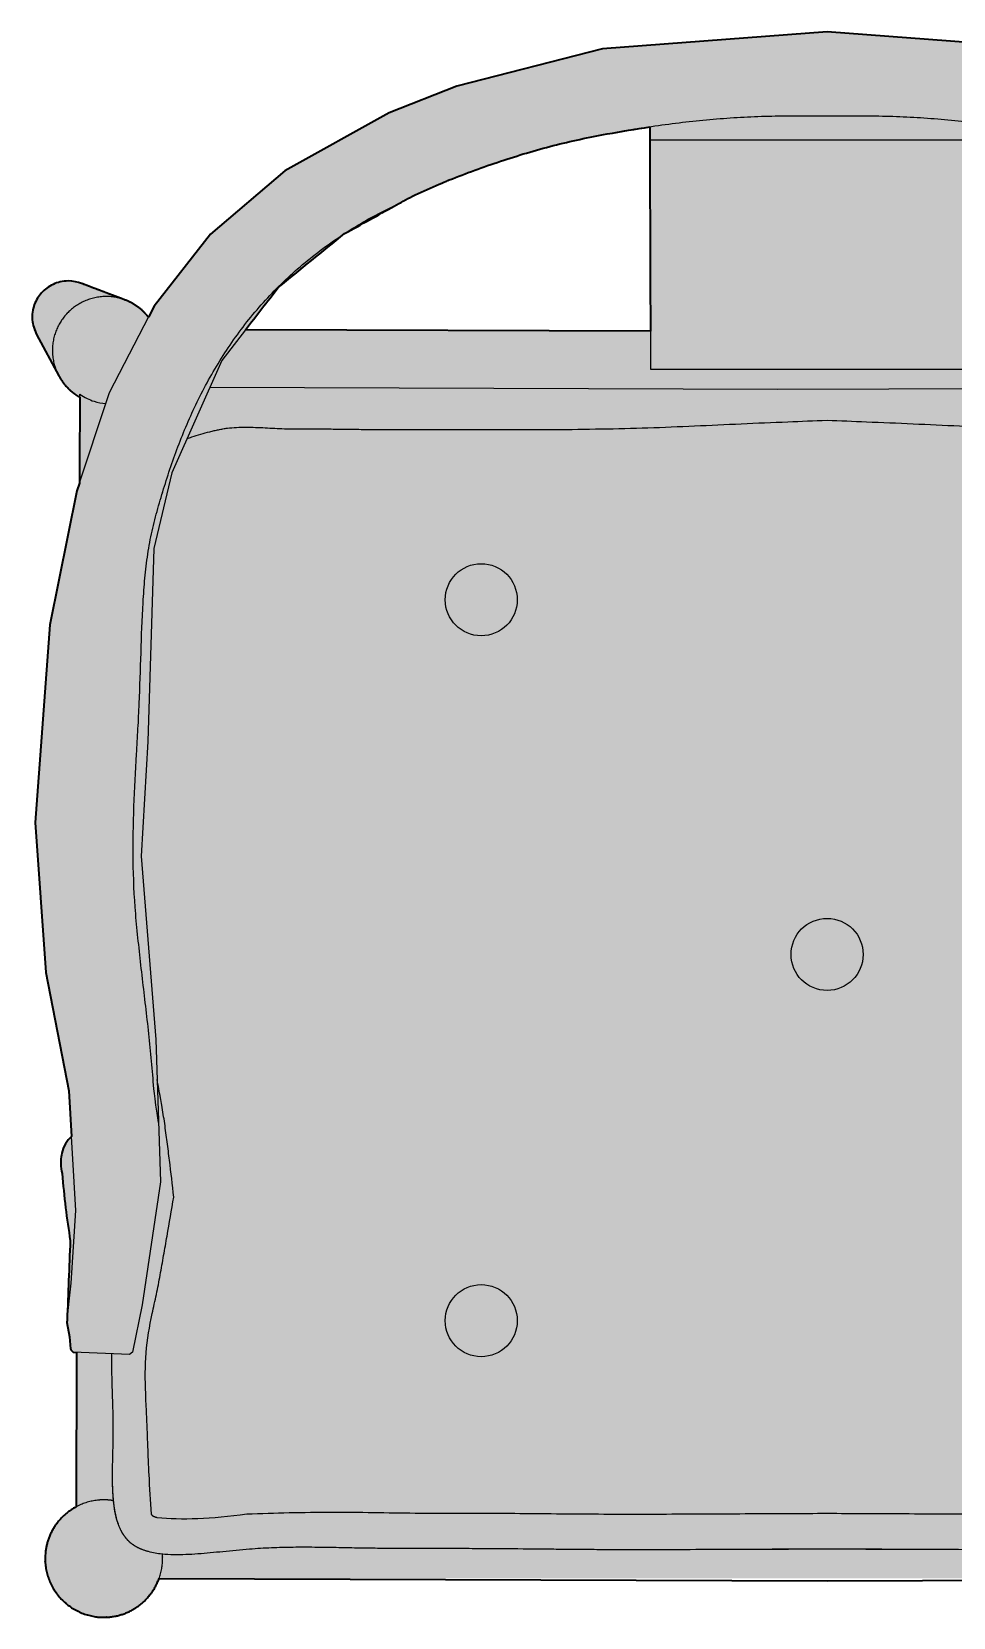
# Model space of a CAD drawing. Header units: millimetres. Extents: x 0 to 1796, y -1115 to 821.
# Drawn here: x 1176 to 1496, y -939 to -390 of the extents above; entities that cross this region are included whole.
import ezdxf

# ---------------------------------------------------------------- set-up
doc = ezdxf.new("R2010")
doc.units = ezdxf.units.MM
doc.layers.add('Blocks', color=7, linetype='Continuous')
doc.layers.add('Blocks$Fill', color=7, linetype='Continuous', true_color=0xffffff)
doc.layers.add('Blocks$Inner', color=7, linetype='Continuous', lineweight=25, true_color=0x007f00)
doc.layers.add('Blocks$Outline', color=7, linetype='Continuous', lineweight=35, true_color=0xff3f3f)

# ---------------------------------------------------------------- blocks, each defined once
blk = doc.blocks.new('China Chair Dining Chair Top')
at = {"layer": 'Blocks$Fill'}
h = blk.add_hatch(color=256, dxfattribs=at)
h.paths.add_polyline_path([(649.97, 224.85), (648, 228.65), (628.43, 253.68), (602.67, 275.62), (566.43, 295.7), (542.97, 304.94), (492.44, 317.97), (414.54, 323.87), (336.65, 317.97), (286.12, 304.94), (262.66, 295.7), (226.42, 275.62), (200.66, 253.68), (181.09, 228.65), (179.12, 224.85), (178.9, 225.13), (178.68, 225.4), (178.45, 225.67), (178.22, 225.93), (177.98, 226.18), (177.75, 226.43), (177.51, 226.67), (177.26, 226.9), (176.98, 227.17), (176.69, 227.43), (176.39, 227.68), (176.08, 227.93), (175.77, 228.18), (175.45, 228.42), (175.12, 228.66), (174.78, 228.89), (174.44, 229.12), (174.09, 229.33), (173.73, 229.55), (173.36, 229.75), (172.99, 229.95), (172.61, 230.14), (172.22, 230.33), (171.82, 230.5), (171.42, 230.67), (171.02, 230.83), (155.5, 236.71), (155.08, 236.84), (154.87, 236.91), (154.66, 236.97), (154.45, 237.03), (154.23, 237.08), (154.01, 237.13), (153.79, 237.18), (153.57, 237.22), (153.35, 237.26), (153.13, 237.29), (152.91, 237.32), (152.68, 237.35), (152.46, 237.37), (152.23, 237.39), (152.01, 237.41), (151.78, 237.42), (151.55, 237.42), (151.33, 237.43), (151.1, 237.43), (150.87, 237.42), (150.64, 237.41), (150.42, 237.4), (150.19, 237.38), (149.96, 237.36), (149.74, 237.33), (149.51, 237.3), (149.29, 237.26), (149.06, 237.23), (148.84, 237.18), (148.62, 237.14), (148.4, 237.09), (148.18, 237.03), (147.96, 236.98), (147.74, 236.91), (147.53, 236.85), (147.32, 236.78), (147.1, 236.71), (146.89, 236.63), (146.69, 236.55), (146.48, 236.47), (146.28, 236.38), (146.08, 236.29), (145.88, 236.2), (145.49, 236), (145.1, 235.79), (144.73, 235.57), (144.37, 235.34), (144.02, 235.1), (143.68, 234.86), (143.36, 234.6), (143.04, 234.33), (142.74, 234.06), (142.45, 233.78), (142.29, 233.62), (142.14, 233.46), (141.99, 233.3), (141.84, 233.13), (141.56, 232.81), (141.29, 232.47), (141.03, 232.11), (140.91, 231.93), (140.78, 231.74), (140.66, 231.56), (140.55, 231.36), (140.43, 231.17), (140.32, 230.97), (140.21, 230.77), (140.1, 230.57), (140, 230.36), (139.9, 230.15), (139.8, 229.94), (139.71, 229.72), (139.62, 229.5), (139.53, 229.28), (139.45, 229.06), (139.37, 228.83), (139.3, 228.6), (139.23, 228.37), (139.16, 228.14), (139.1, 227.91), (139.05, 227.67), (138.99, 227.43), (138.95, 227.19), (138.9, 226.95), (138.86, 226.71), (138.83, 226.47), (138.8, 226.22), (138.78, 225.98), (138.76, 225.73), (138.74, 225.48), (138.73, 225.24), (138.73, 224.99), (138.73, 224.74), (138.73, 224.49), (138.74, 224.24), (138.75, 224), (138.77, 223.75), (138.8, 223.5), (138.83, 223.25), (138.86, 223.01), (138.9, 222.76), (138.94, 222.52), (138.99, 222.28), (139.05, 222.04), (139.1, 221.8), (139.16, 221.56), (139.23, 221.32), (139.3, 221.09), (139.38, 220.85), (139.46, 220.62), (139.54, 220.4), (139.63, 220.17), (139.72, 219.95), (139.82, 219.72), (139.92, 219.51), (140.02, 219.29), (140.13, 219.08), (140.24, 218.87), (148.01, 204.51), (148.2, 204.18), (148.39, 203.85), (148.58, 203.53), (148.78, 203.21), (148.99, 202.9), (149.2, 202.6), (149.42, 202.3), (149.64, 202), (149.87, 201.72), (150.1, 201.43), (150.33, 201.16), (150.57, 200.89), (150.81, 200.63), (151.05, 200.37), (151.3, 200.13), (151.55, 199.88), (151.84, 199.62), (152.13, 199.36), (152.48, 199.06), (152.85, 198.76), (153.22, 198.47), (153.61, 198.19), (154.01, 197.91), (154.42, 197.64), (154.84, 197.39), (155.27, 197.14), (155.17, 167.35), (154.28, 164.65), (144.9, 118.15), (139.79, 49.6), (143.46, -2.4), (151.49, -43.43), (152.42, -59.25), (152.26, -59.39), (152.11, -59.54), (151.96, -59.68), (151.81, -59.83), (151.66, -59.99), (151.52, -60.14), (151.38, -60.3), (151.25, -60.46), (151.12, -60.62), (150.99, -60.78), (150.87, -60.95), (150.74, -61.12), (150.63, -61.29), (150.51, -61.47), (150.4, -61.65), (150.29, -61.83), (150.19, -62.01), (150.09, -62.19), (149.99, -62.38), (149.89, -62.57), (149.8, -62.76), (149.72, -62.96), (149.63, -63.16), (149.55, -63.36), (149.47, -63.56), (149.4, -63.77), (149.33, -63.97), (149.26, -64.19), (149.2, -64.4), (149.13, -64.61), (149.02, -65.05), (148.95, -65.37), (148.89, -65.68), (148.83, -66.01), (148.79, -66.33), (148.75, -66.66), (148.71, -66.99), (148.69, -67.33), (148.67, -67.67), (148.67, -67.78), (148.67, -67.79), (148.67, -67.79), (148.67, -67.79), (148.67, -67.79), (148.66, -68.03), (148.66, -68.27), (148.67, -68.51), (148.68, -68.75), (148.7, -69.17), (148.74, -69.58), (148.79, -70), (148.85, -70.42), (148.98, -71.25), (149.12, -72.08), (150.29, -83.94), (151.95, -95.38), (150.87, -122.88), (150.78, -123.75), (151.76, -128.73), (152.01, -132.92), (152.11, -133.05), (152.96, -134.08), (154.16, -134.13), (153.98, -187.68), (153.37, -188.02), (152.76, -188.38), (152.17, -188.77), (151.59, -189.18), (151.31, -189.39), (151.03, -189.61), (150.75, -189.83), (150.47, -190.06), (150.2, -190.29), (149.94, -190.53), (149.67, -190.77), (149.41, -191.02), (149.16, -191.27), (148.91, -191.53), (148.67, -191.79), (148.43, -192.05), (148.19, -192.32), (147.96, -192.59), (147.73, -192.87), (147.51, -193.15), (147.3, -193.43), (147.09, -193.72), (146.68, -194.3), (146.3, -194.89), (145.94, -195.5), (145.6, -196.11), (145.29, -196.73), (145, -197.36), (144.73, -198), (144.48, -198.64), (144.26, -199.28), (144.06, -199.92), (143.88, -200.57), (143.73, -201.21), (143.6, -201.85), (143.49, -202.49), (143.4, -203.13), (143.33, -203.76), (143.28, -204.39), (143.26, -205.01), (143.25, -205.62), (143.25, -206.17), (143.28, -206.72), (143.32, -207.28), (143.37, -207.84), (143.42, -208.27), (143.48, -208.71), (143.56, -209.14), (143.64, -209.58), (143.73, -210.02), (143.83, -210.46), (143.94, -210.9), (144.07, -211.34), (144.2, -211.77), (144.35, -212.21), (144.5, -212.65), (144.67, -213.08), (144.84, -213.52), (145.03, -213.95), (145.23, -214.38), (145.44, -214.8), (145.66, -215.23), (145.89, -215.64), (146.13, -216.06), (146.38, -216.47), (146.64, -216.87), (146.91, -217.27), (147.2, -217.67), (147.49, -218.05), (147.79, -218.43), (148.1, -218.81), (148.42, -219.17), (148.75, -219.53), (149.09, -219.89), (149.43, -220.23), (149.78, -220.56), (150.15, -220.89), (150.52, -221.21), (150.89, -221.52), (151.27, -221.81), (151.66, -222.1), (152.06, -222.38), (152.46, -222.65), (152.87, -222.91), (153.28, -223.16), (153.69, -223.4), (154.11, -223.63), (154.53, -223.84), (154.96, -224.05), (155.39, -224.24), (155.82, -224.43), (156.26, -224.6), (156.69, -224.77), (157.13, -224.92), (157.57, -225.06), (158.01, -225.19), (158.45, -225.31), (158.89, -225.42), (159.32, -225.52), (159.76, -225.61), (160.2, -225.69), (160.64, -225.76), (161.07, -225.82), (161.5, -225.87), (161.93, -225.91), (162.36, -225.94), (162.78, -225.96), (163.2, -225.97), (163.62, -225.98), (164.17, -225.97), (164.72, -225.95), (165.28, -225.91), (165.84, -225.86), (166.49, -225.77), (167.15, -225.67), (167.8, -225.54), (168.46, -225.39), (169.12, -225.22), (169.78, -225.02), (170.44, -224.8), (171.09, -224.56), (171.74, -224.29), (172.39, -223.99), (172.71, -223.84), (173.03, -223.67), (173.34, -223.51), (173.66, -223.33), (173.97, -223.15), (174.28, -222.97), (174.58, -222.77), (174.89, -222.58), (175.19, -222.37), (175.48, -222.16), (175.78, -221.95), (176.07, -221.73), (176.35, -221.5), (176.64, -221.27), (176.92, -221.04), (177.19, -220.8), (177.46, -220.55), (177.73, -220.3), (177.99, -220.04), (178.25, -219.78), (178.5, -219.52), (178.75, -219.25), (178.99, -218.97), (179.23, -218.7), (179.46, -218.41), (179.68, -218.13), (179.91, -217.84), (180.12, -217.55), (180.33, -217.25), (180.54, -216.95), (180.74, -216.65), (180.93, -216.34), (181.12, -216.03), (181.3, -215.72), (181.47, -215.41), (181.64, -215.09), (181.81, -214.78), (181.96, -214.46), (182.26, -213.81), (182.53, -213.16), (182.78, -212.51), (646.31, -212.51), (646.56, -213.16), (646.83, -213.81), (647.13, -214.46), (647.28, -214.78), (647.45, -215.09), (647.62, -215.41), (647.79, -215.72), (647.97, -216.03), (648.16, -216.34), (648.35, -216.65), (648.55, -216.95), (648.76, -217.25), (648.97, -217.55), (649.18, -217.84), (649.41, -218.13), (649.63, -218.41), (649.86, -218.7), (650.1, -218.97), (650.34, -219.25), (650.59, -219.52), (650.84, -219.78), (651.1, -220.04), (651.36, -220.3), (651.63, -220.55), (651.9, -220.8), (652.17, -221.04), (652.45, -221.27), (652.73, -221.5), (653.02, -221.73), (653.31, -221.95), (653.61, -222.16), (653.9, -222.37), (654.2, -222.58), (654.51, -222.77), (654.81, -222.97), (655.12, -223.15), (655.43, -223.33), (655.75, -223.51), (656.06, -223.67), (656.38, -223.84), (656.7, -223.99), (657.35, -224.29), (658, -224.56), (658.65, -224.8), (659.31, -225.02), (659.97, -225.22), (660.63, -225.39), (661.29, -225.54), (661.94, -225.67), (662.6, -225.77), (663.25, -225.86), (663.81, -225.91), (664.37, -225.95), (664.92, -225.97), (665.47, -225.98), (665.89, -225.97), (666.31, -225.96), (666.73, -225.94), (667.16, -225.91), (667.59, -225.87), (668.02, -225.82), (668.45, -225.76), (668.89, -225.69), (669.33, -225.61), (669.76, -225.52), (670.2, -225.42), (670.64, -225.31), (671.08, -225.19), (671.52, -225.06), (671.96, -224.92), (672.4, -224.77), (672.83, -224.6), (673.27, -224.43), (673.7, -224.24), (674.13, -224.05), (674.55, -223.84), (674.98, -223.63), (675.4, -223.4), (675.81, -223.16), (676.22, -222.91), (676.63, -222.65), (677.03, -222.38), (677.43, -222.1), (677.82, -221.81), (678.2, -221.52), (678.57, -221.21), (678.94, -220.89), (679.3, -220.56), (679.66, -220.23), (680, -219.89), (680.34, -219.53), (680.67, -219.17), (680.99, -218.81), (681.3, -218.43), (681.6, -218.05), (681.89, -217.67), (682.17, -217.27), (682.45, -216.87), (682.71, -216.47), (682.96, -216.06), (683.2, -215.64), (683.43, -215.23), (683.65, -214.8), (683.86, -214.38), (684.06, -213.95), (684.25, -213.52), (684.42, -213.08), (684.59, -212.65), (684.74, -212.21), (684.89, -211.77), (685.02, -211.34), (685.15, -210.9), (685.26, -210.46), (685.36, -210.02), (685.45, -209.58), (685.53, -209.14), (685.61, -208.71), (685.67, -208.27), (685.72, -207.84), (685.77, -207.28), (685.81, -206.72), (685.83, -206.17), (685.84, -205.62), (685.83, -205.01), (685.8, -204.39), (685.76, -203.76), (685.69, -203.13), (685.6, -202.49), (685.49, -201.85), (685.36, -201.21), (685.21, -200.57), (685.03, -199.92), (684.83, -199.28), (684.61, -198.64), (684.36, -198), (684.09, -197.36), (683.8, -196.73), (683.49, -196.11), (683.15, -195.5), (682.79, -194.89), (682.41, -194.3), (682, -193.72), (681.79, -193.43), (681.58, -193.15), (681.36, -192.87), (681.13, -192.59), (680.9, -192.32), (680.66, -192.05), (680.42, -191.79), (680.18, -191.53), (679.93, -191.27), (679.67, -191.02), (679.42, -190.77), (679.15, -190.53), (678.89, -190.29), (678.62, -190.06), (678.34, -189.83), (678.06, -189.61), (677.78, -189.39), (677.5, -189.18), (676.92, -188.77), (676.32, -188.38), (675.72, -188.02), (675.11, -187.68), (674.93, -134.13), (676.13, -134.08), (676.22, -133.97), (677.08, -132.92), (677.33, -128.73), (678.31, -123.75), (678.22, -122.88), (677.14, -95.38), (678.8, -83.94), (679.96, -72.08), (680.11, -71.25), (680.24, -70.42), (680.3, -70), (680.35, -69.58), (680.39, -69.17), (680.41, -68.75), (680.42, -68.51), (680.42, -68.27), (680.42, -68.03), (680.42, -67.79), (680.42, -67.79), (680.42, -67.79), (680.42, -67.79), (680.42, -67.78), (680.42, -67.67), (680.4, -67.33), (680.38, -66.99), (680.34, -66.66), (680.3, -66.33), (680.25, -66.01), (680.2, -65.68), (680.14, -65.37), (680.07, -65.05), (679.95, -64.61), (679.89, -64.4), (679.83, -64.19), (679.76, -63.97), (679.69, -63.77), (679.62, -63.56), (679.54, -63.36), (679.46, -63.16), (679.37, -62.96), (679.29, -62.76), (679.19, -62.57), (679.1, -62.38), (679, -62.19), (678.9, -62.01), (678.8, -61.83), (678.69, -61.65), (678.58, -61.47), (678.46, -61.29), (678.34, -61.12), (678.22, -60.95), (678.1, -60.78), (677.97, -60.62), (677.84, -60.46), (677.71, -60.3), (677.57, -60.14), (677.43, -59.99), (677.28, -59.83), (677.13, -59.68), (676.98, -59.54), (676.83, -59.39), (676.67, -59.25), (677.59, -43.43), (685.63, -2.4), (689.3, 49.6), (684.19, 118.15), (674.81, 164.65), (673.92, 167.35), (673.82, 197.14), (674.25, 197.39), (674.67, 197.64), (675.08, 197.91), (675.48, 198.19), (675.87, 198.47), (676.24, 198.76), (676.61, 199.06), (676.96, 199.36), (677.25, 199.62), (677.54, 199.88), (677.79, 200.13), (678.04, 200.37), (678.28, 200.63), (678.52, 200.89), (678.76, 201.16), (678.99, 201.43), (679.22, 201.72), (679.45, 202), (679.67, 202.3), (679.89, 202.6), (680.1, 202.9), (680.31, 203.21), (680.51, 203.53), (680.7, 203.85), (680.89, 204.18), (681.08, 204.51), (688.85, 218.87), (688.96, 219.08), (689.07, 219.29), (689.17, 219.51), (689.27, 219.72), (689.37, 219.95), (689.46, 220.17), (689.55, 220.4), (689.63, 220.62), (689.71, 220.85), (689.79, 221.09), (689.86, 221.32), (689.92, 221.56), (689.99, 221.8), (690.04, 222.04), (690.1, 222.28), (690.15, 222.52), (690.19, 222.76), (690.23, 223.01), (690.26, 223.25), (690.29, 223.5), (690.32, 223.75), (690.33, 224), (690.35, 224.24), (690.36, 224.49), (690.36, 224.74), (690.36, 224.99), (690.36, 225.24), (690.35, 225.48), (690.33, 225.73), (690.31, 225.98), (690.29, 226.22), (690.26, 226.47), (690.23, 226.71), (690.19, 226.95), (690.14, 227.19), (690.1, 227.43), (690.04, 227.67), (689.99, 227.91), (689.92, 228.14), (689.86, 228.37), (689.79, 228.6), (689.72, 228.83), (689.64, 229.06), (689.56, 229.28), (689.47, 229.5), (689.38, 229.72), (689.29, 229.94), (689.19, 230.15), (689.09, 230.36), (688.99, 230.57), (688.88, 230.77), (688.77, 230.97), (688.66, 231.17), (688.54, 231.36), (688.43, 231.56), (688.3, 231.74), (688.18, 231.93), (688.05, 232.11), (687.79, 232.47), (687.53, 232.81), (687.25, 233.13), (687.1, 233.3), (686.95, 233.46), (686.8, 233.62), (686.64, 233.78), (686.35, 234.06), (686.05, 234.33), (685.73, 234.6), (685.41, 234.86), (685.07, 235.1), (684.72, 235.34), (684.36, 235.57), (683.99, 235.79), (683.6, 236), (683.21, 236.2), (683.01, 236.29), (682.81, 236.38), (682.61, 236.47), (682.4, 236.55), (682.19, 236.63), (681.98, 236.71), (681.77, 236.78), (681.56, 236.85), (681.34, 236.91), (681.13, 236.98), (680.91, 237.03), (680.69, 237.09), (680.47, 237.14), (680.25, 237.18), (680.03, 237.23), (679.8, 237.26), (679.58, 237.3), (679.35, 237.33), (679.13, 237.36), (678.9, 237.38), (678.67, 237.4), (678.45, 237.41), (678.22, 237.42), (677.99, 237.43), (677.76, 237.43), (677.54, 237.42), (677.31, 237.42), (677.08, 237.41), (676.86, 237.39), (676.63, 237.37), (676.41, 237.35), (676.18, 237.32), (675.96, 237.29), (675.74, 237.26), (675.52, 237.22), (675.3, 237.18), (675.08, 237.13), (674.86, 237.08), (674.64, 237.03), (674.43, 236.97), (674.22, 236.91), (674.01, 236.84), (673.59, 236.71), (658.07, 230.83), (657.66, 230.67), (657.26, 230.5), (656.87, 230.33), (656.48, 230.14), (656.1, 229.95), (655.73, 229.75), (655.36, 229.55), (655, 229.33), (654.65, 229.12), (654.31, 228.89), (653.97, 228.66), (653.64, 228.42), (653.32, 228.18), (653, 227.93), (652.7, 227.68), (652.4, 227.43), (652.11, 227.17), (651.83, 226.9), (651.58, 226.67), (651.34, 226.43), (651.11, 226.18), (650.87, 225.93), (650.64, 225.67), (650.41, 225.4), (650.19, 225.13)], flags=0)
h.paths.add_polyline_path([(353, 290.85), (353.01, 286.34), (353.21, 227.29), (353.23, 220.07), (212.77, 220.54), (224.1, 235.15), (247.14, 253.86), (264.39, 263.4), (270.64, 266.85), (278.89, 270.56), (283.45, 272.46), (292.27, 275.84), (301.22, 278.95), (310.28, 281.81), (314.85, 283.13), (319.46, 284.36), (324.1, 285.49), (328.77, 286.54), (338.19, 288.41), (345.58, 289.7)], flags=0)
h.paths.add_polyline_path([(476.09, 290.85), (483.51, 289.7), (490.9, 288.41), (500.32, 286.54), (504.99, 285.49), (509.63, 284.36), (514.24, 283.13), (518.81, 281.81), (527.87, 278.95), (536.82, 275.84), (545.64, 272.46), (550.2, 270.56), (558.45, 266.85), (564.7, 263.4), (581.95, 253.86), (604.99, 235.15), (616.32, 220.54), (475.85, 220.07), (475.88, 227.29), (476.08, 286.34)], flags=0)
at = {"layer": 'Blocks$Inner'}
for p, q in [((353, 290.85), (353.01, 286.34)), ((171.02, 230.83), (155.5, 236.71)), ((140.24, 218.87), (148.01, 204.51)), ((155.17, 167.35), (155.28, 198.21)), ((153.98, -187.8), (154.16, -134.13))]:
    blk.add_line(p, q, dxfattribs=at)
for points in [[(173.55, -134.09), (172.55, -134.8), (152.96, -134.08), (152.87, -133.97), (152.78, -133.86), (152.69, -133.75), (152.6, -133.64), (152.5, -133.53), (152.41, -133.41), (152.31, -133.29), (152.21, -133.17), (152.11, -133.05), (152.01, -132.92), (151.76, -128.73), (150.78, -123.75), (152.23, -110.16), (153.92, -84.96), (151.49, -43.43), (143.46, -2.4), (139.79, 49.6), (144.9, 118.15), (154.28, 164.65), (165.57, 198.75), (181.09, 228.65), (200.66, 253.68), (226.42, 275.62), (262.66, 295.7), (286.12, 304.94), (336.65, 317.97), (414.54, 323.87), (492.44, 317.97)], [(353.01, 286.34), (414.54, 286.34), (476.08, 286.34)], [(278.89, 270.56), (270.64, 266.85), (247.14, 253.86), (224.1, 235.15), (204.51, 209.88), (187.24, 170.96), (180.92, 144.67), (178.89, 77.75), (176.56, 37.98), (181.68, -25.6), (183.23, -75.02), (176.89, -117.62), (173.55, -134.09)], [(353.21, 227.29), (353.24, 217.77), (353.26, 211.18), (353.28, 206.82), (475.81, 206.82), (475.82, 211.18), (475.85, 217.77), (475.88, 227.29)], [(212.77, 220.54), (353.23, 220.07)], [(200.39, 200.58), (397.39, 199.92), (628.7, 200.58)], [(149.12, -72.08), (150.29, -83.94), (151.95, -95.38), (150.87, -122.88)], [(182.77, -212.51), (414.54, -213.29), (646.32, -212.51)]]:
    blk.add_lwpolyline(points, dxfattribs=at)
for centre in [(294.54, 126.89), (414.54, 3.89), (294.54, -123.11)]:
    blk.add_circle(centre, 12.5, dxfattribs=at)
for points, knots in [([(414.54, 294.57), (411.38, 294.61), (405.02, 294.67), (395.36, 294.57), (385.69, 294.21), (376.19, 293.57), (366.73, 292.65), (354.03, 291.08), (338.14, 288.56), (319.36, 284.63), (301.15, 279.1), (288.6, 274.56), (282.12, 271.91), (278.89, 270.56)], [12.2223313, 12.2223313, 12.2223313, 12.2223313, 12.2379563, 12.2535813, 12.2692063, 12.2848313, 12.3004563, 12.3160813, 12.3473313, 12.3785813, 12.4098313, 12.4410813, 12.4446625, 12.4446625, 12.4446625, 12.4446625]), ([(550.2, 270.56), (546.97, 271.91), (540.49, 274.56), (527.94, 279.1), (509.72, 284.63), (490.95, 288.56), (475.06, 291.08), (462.36, 292.65), (452.9, 293.57), (443.4, 294.21), (433.73, 294.57), (424.07, 294.67), (417.71, 294.61), (414.54, 294.57)], [12, 12, 12, 12, 12.0035813, 12.0348313, 12.0660813, 12.0973313, 12.1285813, 12.1442063, 12.1598313, 12.1754563, 12.1910813, 12.2067063, 12.2223313, 12.2223313, 12.2223313, 12.2223313]), ([(182.58, -54.36), (181.11, -44.95), (180.52, -35.64), (178.89, -20.03), (176.95, -4.11), (175.57, 8.5), (174.28, 21.07), (173.62, 36.68), (173.95, 55.3), (174.75, 70.45), (175.49, 82.17), (176.04, 93.86), (176.51, 108.46), (176.99, 123.04), (177.81, 134.44), (178.79, 142.74), (180.24, 150.77), (182.31, 158.5), (184.6, 166.26), (188.02, 176.7), (192.04, 187.16), (196.86, 197.4), (202.32, 207.56), (210.27, 219.91), (221.68, 233.49), (234.86, 245.49), (249.15, 255.54), (259.35, 261.22), (264.39, 263.4)], [0.1419222, 0.1419222, 0.1419222, 0.1419222, 0.15625, 0.1875, 0.21875, 0.234375, 0.25, 0.28125, 0.3125, 0.34375, 0.359375, 0.375, 0.40625, 0.4375, 0.453125, 0.46875, 0.484375, 0.5, 0.515625, 0.53125, 0.5625, 0.578125, 0.59375, 0.625, 0.65625, 0.6875, 0.71875, 0.7460937, 0.7460937, 0.7460937, 0.7460937]), ([(155.28, 198.21), (155.34, 198.17), (155.4, 198.12), (155.46, 198.08), (156.95, 197.03), (159.9, 195.6), (162.93, 195.02), (164.31, 194.92)], [30.8635223, 30.8635223, 30.8635223, 30.8635223, 30.873737, 30.873737, 30.873737, 31.123737, 31.3287547, 31.3287547, 31.3287547, 31.3287547]), ([(255.23, 185.94), (266.03, 185.93), (287.63, 185.96), (314.61, 185.81), (336.21, 186.12), (352.4, 186.47), (368.57, 187.17), (384.75, 187.93), (400.07, 188.59), (410.01, 188.97), (414.54, 189.12)], [0, 0, 0, 0, 0.0833333, 0.1666667, 0.2083333, 0.25, 0.2916667, 0.3333333, 0.375, 0.4100477, 0.4100477, 0.4100477, 0.4100477]), ([(414.54, 189.12), (419.08, 188.97), (429.02, 188.59), (444.34, 187.93), (460.51, 187.17), (476.69, 186.47), (492.88, 186.12), (514.48, 185.81), (541.46, 185.96), (563.06, 185.93), (573.86, 185.94)], [0.4100477, 0.4100477, 0.4100477, 0.4100477, 0.4450953, 0.486762, 0.5284286, 0.5700953, 0.611762, 0.6534286, 0.736762, 0.8200953, 0.8200953, 0.8200953, 0.8200953]), ([(192.48, 182.76), (193.02, 182.96), (194.59, 183.53), (197.24, 184.35), (199.86, 185.04), (201.66, 185.47), (202.67, 185.7), (203.42, 185.87), (204.17, 186.03), (205.19, 186.22), (206.99, 186.48), (209.64, 186.7), (212.9, 186.76), (217.33, 186.66), (221.82, 186.4), (225.7, 186.22), (227.9, 186.16), (229.52, 186.15), (231.14, 186.15), (233.3, 186.15), (237.06, 186.14), (242.43, 186.11), (248.84, 186.04), (253.1, 185.98), (255.23, 185.94)], [-0.1879252, -0.1879252, -0.1879252, -0.1879252, -0.1826923, -0.1730769, -0.1634615, -0.1586538, -0.15625, -0.1538462, -0.1514423, -0.1490385, -0.1442308, -0.1346154, -0.125, -0.1153846, -0.0961538, -0.0865385, -0.0817308, -0.0769231, -0.0721154, -0.0673077, -0.0576923, -0.0384615, -0.0192308, 0, 0, 0, 0]), ([(187.85, -80.23), (187.4, -75.99), (186.67, -69.62), (185.73, -62.19), (185.16, -57.95), (184.73, -54.76), (184.25, -51.58), (183.75, -48.6), (183.41, -46.68), (183.26, -45.82), (182.88, -43.71), (182.5, -41.61), (182.12, -39.51)], [10.9965109, 10.9965109, 10.9965109, 10.9965109, 11.0349724, 11.0542032, 11.0638186, 11.073434, 11.0830493, 11.0926647, 11.1005089, 11.1005089, 11.1005089, 11.1196388, 11.1196388, 11.1196388, 11.1196388]), ([(152.42, -59.25), (150.72, -60.75), (149.58, -62.68), (149.02, -65.05), (148.75, -66.2), (148.5, -68.52), (148.92, -70.98), (149.12, -72.08)], [-0.5157262, -0.5157262, -0.5157262, -0.5157262, 0, 0, 0, 0.25, 0.4622568, 0.4622568, 0.4622568, 0.4622568]), ([(148.67, -68.2), (148.67, -68.06), (148.67, -67.7), (148.68, -67.34), (148.7, -67.13)], [0.48321815, 0.48321815, 0.48321815, 0.48321815, 0.5, 0.52662769, 0.52662769, 0.52662769, 0.52662769]), ([(180.11, -190.17), (179.81, -185.64), (179.42, -178.81), (179.05, -170.74), (178.87, -166.1), (178.76, -162.61), (178.63, -159.1), (178.39, -154.35), (177.99, -145.98), (177.86, -134.08), (179.89, -122.89), (181.61, -115.11), (182.55, -110.65), (183.18, -107.29), (183.77, -103.91), (184.56, -99.41), (185.93, -91.52), (187.09, -84.75), (187.85, -80.23)], [9.996511, 9.996511, 9.996511, 9.996511, 10.121511, 10.184011, 10.215261, 10.246511, 10.277761, 10.309011, 10.371511, 10.496511, 10.621511, 10.684011, 10.715261, 10.746511, 10.777761, 10.809011, 10.871511, 10.996511, 10.996511, 10.996511, 10.996511]), ([(166.3, -134.57), (166.3, -134.71), (166.3, -134.85), (166.3, -134.99), (166.27, -136.56), (166.27, -140.13), (166.41, -145.65), (166.61, -151.34), (166.77, -157.15), (166.79, -163), (166.66, -168.77), (166.54, -173.35), (166.51, -176.73), (166.52, -179.26), (166.59, -181.75), (166.73, -184.2), (166.93, -186.25), (167.15, -187.91), (167.36, -189.18), (167.63, -190.53), (167.99, -191.96), (168.39, -193.27), (168.89, -194.56), (169.2, -195.25), (169.41, -195.65)], [0.4589745, 0.4589745, 0.4589745, 0.4589745, 0.4623132, 0.4623132, 0.4623132, 0.5, 0.55, 0.6, 0.65, 0.7, 0.75, 0.8, 0.825, 0.85, 0.875, 0.9, 0.925, 0.9375, 0.95, 0.9625, 0.975, 0.9875, 0.99375, 1, 1, 1, 1]), ([(182.09, -191.44), (182, -191.42), (181.81, -191.36), (181.55, -191.28), (181.3, -191.19), (181.08, -191.11), (180.91, -191.04), (180.8, -190.98), (180.72, -190.94), (180.66, -190.91), (180.62, -190.88), (180.59, -190.86), (180.56, -190.85), (180.55, -190.83), (180.54, -190.83), (180.53, -190.82), (180.52, -190.81), (180.52, -190.81), (180.51, -190.8), (180.5, -190.8), (180.5, -190.79), (180.49, -190.78), (180.48, -190.77), (180.47, -190.76), (180.45, -190.73), (180.42, -190.7), (180.4, -190.66), (180.35, -190.59), (180.28, -190.48), (180.19, -190.33), (180.14, -190.22), (180.11, -190.17)], [7.530392, 7.530392, 7.530392, 7.530392, 7.821503, 8.112615, 8.365037, 8.61746, 8.794714, 8.929932, 8.99844, 9.066947, 9.111955, 9.156962, 9.179793, 9.202624, 9.21046, 9.218295, 9.228851, 9.239406, 9.247943, 9.25648, 9.265017, 9.273554, 9.28915, 9.304747, 9.337109, 9.369471, 9.424837, 9.480204, 9.625602, 9.811056, 9.996511, 9.996511, 9.996511, 9.996511]), ([(414.54, -190.03), (405.65, -190.05), (387.08, -190.14), (358.82, -190.3), (329.76, -190.3), (305.54, -189.99), (286.17, -189.97), (271.63, -189.98), (257.14, -189.71), (242.61, -189.54), (227.95, -189.77), (218.14, -190.05), (213.21, -190.23)], [5.9982554, 5.9982554, 5.9982554, 5.9982554, 6.0688537, 6.1457768, 6.2226998, 6.2996229, 6.3380844, 6.376546, 6.4150075, 6.4534691, 6.4919306, 6.5303921, 6.5303921, 6.5303921, 6.5303921]), ([(615.87, -190.23), (610.95, -190.05), (601.14, -189.77), (586.48, -189.54), (571.95, -189.71), (557.46, -189.98), (542.92, -189.97), (523.55, -189.99), (499.33, -190.3), (470.27, -190.3), (442.01, -190.14), (423.43, -190.05), (414.54, -190.03)], [5.4661187, 5.4661187, 5.4661187, 5.4661187, 5.5045803, 5.5430418, 5.5815034, 5.6199649, 5.6584264, 5.696888, 5.773811, 5.8507341, 5.9276572, 5.9982554, 5.9982554, 5.9982554, 5.9982554]), ([(169.41, -195.65), (169.45, -195.73), (169.52, -195.86), (169.62, -196.05), (169.7, -196.2), (169.79, -196.37), (169.9, -196.55), (170.02, -196.76), (170.16, -196.99), (170.31, -197.21), (170.45, -197.42), (170.56, -197.59), (170.7, -197.78), (170.84, -197.97), (171.02, -198.2), (171.1, -198.33), (171.2, -198.48), (171.47, -198.74), (171.62, -198.91), (171.75, -199.06), (171.88, -199.19), (172.05, -199.36), (172.13, -199.44), (172.44, -199.73), (172.27, -199.6), (173.15, -200.34), (173.33, -200.47), (173.5, -200.6), (173.68, -200.73), (173.87, -200.86), (174.05, -200.98), (174.21, -201.08), (174.46, -201.24), (174.71, -201.38), (174.96, -201.52), (175.15, -201.62), (175.34, -201.72), (175.51, -201.8), (175.72, -201.91), (175.98, -202.03), (176.26, -202.15), (176.52, -202.26), (176.86, -202.4), (177.25, -202.54), (177.7, -202.7), (178.13, -202.84), (178.54, -202.96), (178.81, -203.04), (178.94, -203.08)], [1, 1, 1, 1, 1.0625, 1.09375, 1.125, 1.15625, 1.1875, 1.21875, 1.25, 1.28125, 1.296875, 1.3125, 1.328125, 1.34375, 1.355469, 1.367188, 1.375, 1.382812, 1.386719, 1.392578, 1.396484, 1.400391, 1.404297, 1.408203, 1.414062, 1.417969, 1.421875, 1.425781, 1.429688, 1.4375, 1.445312, 1.453125, 1.460938, 1.484375, 1.5, 1.515625, 1.53125, 1.546875, 1.5625, 1.59375, 1.625, 1.65625, 1.6875, 1.75, 1.8125, 1.875, 1.9375, 2, 2, 2, 2]), ([(169.8, -196.37), (169.86, -196.47), (169.98, -196.68), (170.21, -197.06), (170.37, -197.33), (170.56, -197.61), (170.54, -197.59), (170.74, -197.83), (170.93, -198.07), (170.87, -198.06), (171.04, -198.24), (171.2, -198.43), (171.35, -198.61), (171.49, -198.77), (171.56, -198.86), (171.78, -199.09), (171.69, -199.02), (171.97, -199.3), (172.12, -199.45), (172.32, -199.63), (172.5, -199.8), (172.63, -199.91), (172.7, -199.98)], [-0.26796505, -0.26796505, -0.26796505, -0.26796505, -0.26470588, -0.26102941, -0.25551471, -0.25, -0.23897059, -0.23529412, -0.23161765, -0.22058824, -0.21323529, -0.20588235, -0.19852941, -0.19117647, -0.18566176, -0.18198529, -0.17876838, -0.17784926, -0.17738971, -0.17715993, -0.17693015, -0.17647059, -0.17647059, -0.17647059, -0.17647059]), ([(178.94, -203.08), (179.87, -203.33), (181.5, -203.66), (184.47, -204.05), (187.92, -204.23), (192.1, -204.17), (197.64, -203.84), (204.86, -203.12), (210.98, -202.51), (214.14, -202.26)], [2, 2, 2, 2, 2.0625, 2.125, 2.25, 2.375, 2.5, 2.75, 3, 3, 3, 3]), ([(214.14, -202.26), (216.72, -202.06), (221.77, -201.76), (229.3, -201.57), (236.75, -201.58), (244.25, -201.71), (251.52, -201.86), (258.57, -201.96), (265.65, -202.01), (275.43, -202.04), (286.54, -202.04), (297.61, -202.09), (308.15, -202.17), (317.44, -202.27), (326.61, -202.36), (333.7, -202.41), (340.96, -202.44), (350.6, -202.45), (362.93, -202.43), (376.26, -202.38), (387.11, -202.34), (395.16, -202.31), (403.13, -202.29), (409.59, -202.27), (413.4, -202.27), (414.54, -202.27)], [3, 3, 3, 3, 3.0208333, 3.0416667, 3.0625, 3.0833333, 3.1041667, 3.125, 3.1458333, 3.1666667, 3.2083333, 3.2291667, 3.25, 3.2916667, 3.3125, 3.3333333, 3.3541667, 3.375, 3.4166667, 3.4583333, 3.4791667, 3.5, 3.5208333, 3.5416667, 3.5506636, 3.5506636, 3.5506636, 3.5506636]), ([(414.54, -202.38), (412.55, -202.38), (406.2, -202.38), (397.67, -202.4), (389.06, -202.43), (382.74, -202.45), (378.48, -202.46), (376.3, -202.47), (376.29, -202.47)], [-0.53854553, -0.53854553, -0.53854553, -0.53854553, -0.52709106, -0.50209106, -0.48959106, -0.47709106, -0.46459106, -0.46456375, -0.46456375, -0.46456375, -0.46456375]), ([(414.54, -202.27), (415.69, -202.27), (419.5, -202.27), (425.96, -202.29), (433.92, -202.31), (441.98, -202.34), (452.83, -202.38), (466.16, -202.43), (478.49, -202.45), (488.13, -202.44), (495.39, -202.41), (502.48, -202.36), (511.65, -202.27), (520.94, -202.17), (531.47, -202.09), (542.55, -202.04), (553.66, -202.04), (563.44, -202.01), (570.52, -201.96), (577.57, -201.86), (584.83, -201.71), (592.34, -201.58), (599.79, -201.57), (607.32, -201.76), (612.37, -202.06), (614.94, -202.26)], [3.5506636, 3.5506636, 3.5506636, 3.5506636, 3.5596605, 3.5804938, 3.6013271, 3.6221605, 3.6429938, 3.6846605, 3.7263271, 3.7471605, 3.7679938, 3.7888271, 3.8096605, 3.8513271, 3.8721605, 3.8929938, 3.9346605, 3.9554938, 3.9763271, 3.9971605, 4.0179938, 4.0388271, 4.0596605, 4.0804938, 4.1013271, 4.1013271, 4.1013271, 4.1013271]), ([(452.79, -202.47), (452.79, -202.47), (450.61, -202.46), (446.35, -202.45), (440.03, -202.43), (431.42, -202.4), (422.89, -202.38), (416.54, -202.38), (414.54, -202.38)], [-0.61252731, -0.61252731, -0.61252731, -0.61252731, -0.6125, -0.6, -0.5875, -0.575, -0.55, -0.53854553, -0.53854553, -0.53854553, -0.53854553])]:
    blk.add_open_spline(points, degree=3, knots=knots, dxfattribs=at)
for points in [[(353.01, 286.34), (353.08, 266.66), (353.14, 246.97), (353.21, 227.29)], [(183.77, 163.36), (183.86, 163.71), (183.96, 164.05), (184.06, 164.4)], [(166.54, -179.32), (166.56, -180.38), (166.62, -182.22), (166.75, -184.28), (166.9, -185.93), (167.1, -187.58), (167.38, -189.29), (167.68, -190.73), (168.02, -192.03), (168.29, -192.91), (168.44, -193.33)], [(213.21, -190.23), (207.04, -191.09), (195.68, -192.15), (186.29, -191.9), (182.09, -191.44)]]:
    blk.add_open_spline(points, degree=3, dxfattribs=at)
for points, weights in [([(155.5, 236.71), (148.06, 239.34), (142.45, 233.78)], [0.890025702507, 0.787712874436, 0.972409951651]), ([(179.12, 224.85), (178.27, 225.95), (177.26, 226.9)], [0.933768853351, 0.955598657001, 0.983369214604])]:
    blk.add_rational_spline(points, weights, degree=2, dxfattribs=at)
for points, weights, knots in [([(142.45, 233.78), (142.13, 233.47), (141.84, 233.13), (135.72, 226.13), (140.61, 218.24)], [0.972409951652, 0.985485723146, 1, 0.765476727088, 0.906524904824], [1.099509, 1.099509, 1.099509, 1.177349, 1.177349, 2.435106, 2.435106, 2.435106]), ([(177.26, 226.9), (176.98, 227.17), (176.69, 227.43), (163.24, 239.2), (150.91, 226.24)], [0.983369214604, 0.991434090017, 1, 0.715672691169, 0.983369214603], [6.237246, 6.237246, 6.237246, 6.283185, 6.283185, 7.808042, 7.808042, 7.808042]), ([(150.91, 226.24), (150.64, 225.95), (150.39, 225.66), (138.61, 212.2), (151.55, 199.88)], [0.983369214603, 0.991434090017, 1, 0.715672691169, 0.983369214604], [7.808042, 7.808042, 7.808042, 7.853982, 7.853982, 9.378839, 9.378839, 9.378839]), ([(151.55, 199.88), (151.83, 199.61), (152.13, 199.36), (153.58, 198.09), (155.27, 197.14)], [0.983369214604, 0.991434090017, 1, 0.958774617659, 0.929154366745], [9.3788387, 9.3788387, 9.3788387, 9.424778, 9.424778, 9.6458711, 9.6458711, 9.6458711]), ([(161.39, -185.38), (143.24, -187.37), (143.25, -205.62), (143.25, -206.73), (143.37, -207.84)], [0.959038734141, 0.729263524133, 1, 0.977843257053, 0.959038734141], [1.689624, 1.689624, 1.689624, 3.141593, 3.141593, 3.26042, 3.26042, 3.26042]), ([(167, -185.54), (165.32, -185.25), (163.61, -185.25), (162.5, -185.25), (161.39, -185.38)], [0.940604469981, 0.966461917382, 1, 0.977843257053, 0.95903873414], [1.3909304, 1.3909304, 1.3909304, 1.5707963, 1.5707963, 1.6896237, 1.6896237, 1.6896237]), ([(143.37, -207.84), (145.36, -225.98), (163.62, -225.98), (164.73, -225.98), (165.84, -225.86)], [0.959038734142, 0.729263524133, 1, 0.977843257054, 0.959038734142], [3.26042, 3.26042, 3.26042, 4.712389, 4.712389, 4.831216, 4.831216, 4.831216]), ([(165.84, -225.86), (183.99, -223.86), (183.98, -205.61), (183.98, -204.75), (183.91, -203.9)], [0.959038734139, 0.729263524134, 1, 0.982818973376, 0.967653614285], [4.831216, 4.831216, 4.831216, 6.283185, 6.283185, 6.375328, 6.375328, 6.375328])]:
    blk.add_rational_spline(points, weights, degree=2, knots=knots, dxfattribs=at)
at = {"layer": 'Blocks$Outline'}
for points in [[(649.97, 224.85), (648, 228.65), (628.43, 253.68), (602.67, 275.62), (566.43, 295.7), (542.97, 304.94), (492.44, 317.97), (414.54, 323.87), (336.65, 317.97), (286.12, 304.94), (262.66, 295.7), (226.42, 275.62), (200.66, 253.68), (181.09, 228.65), (179.12, 224.85)], [(353.23, 220.07), (212.77, 220.54)], [(140.24, 218.87), (148.01, 204.51)], [(155.17, 167.35), (154.28, 164.65), (144.9, 118.15), (139.79, 49.6), (143.46, -2.4), (151.49, -43.43), (152.42, -59.25)], [(150.87, -122.88), (150.78, -123.75), (151.76, -128.73), (152.01, -132.92), (152.11, -133.05), (152.21, -133.17), (152.31, -133.29), (152.41, -133.41), (152.5, -133.53), (152.6, -133.64), (152.69, -133.75), (152.78, -133.86), (152.87, -133.97), (152.96, -134.08), (154.16, -134.13)], [(154.16, -134.13), (153.98, -187.68)], [(182.78, -212.51), (414.54, -213.29), (646.31, -212.51)]]:
    blk.add_lwpolyline(points, dxfattribs=at)
for points, knots in [([(212.77, 220.54), (216.55, 225.41), (220.32, 230.28), (224.1, 235.15), (231.78, 241.39), (239.46, 247.62), (247.14, 253.86), (252.89, 257.04), (260.72, 261.37), (268.55, 265.7), (270.64, 266.85), (273.39, 268.09), (276.14, 269.32), (278.89, 270.56), (282.12, 271.91), (288.6, 274.56), (301.15, 279.1), (319.36, 284.63), (336.76, 288.27), (348.05, 290.13), (353, 290.85)], [-16.022817, -16.022817, -16.022817, -16.022817, -15.444663, -15.444663, -15.444663, -14.444663, -14.444663, -14.444663, -13.710585, -13.444663, -13.444663, -13.444663, -12.444663, -12.444663, -12.444663, -12.441081, -12.409831, -12.378581, -12.347331, -12.322978, -12.322978, -12.322978, -12.322978]), ([(353, 290.85), (353, 289.35), (353.01, 287.85), (353.01, 286.34), (353.08, 266.66), (353.14, 246.97), (353.21, 227.29), (353.22, 224.88), (353.23, 222.48), (353.23, 220.07)], [-4.502385, -4.502385, -4.502385, -4.502385, 0, 0, 0, 188.126854, 188.126854, 188.126854, 188.885318, 188.885318, 188.885318, 188.885318]), ([(152.42, -59.25), (150.72, -60.75), (149.58, -62.68), (149.02, -65.05), (148.83, -65.88), (148.7, -66.76), (148.67, -67.67)], [-0.5157262, -0.5157262, -0.5157262, -0.5157262, 0, 0, 0, 0.1796878, 0.1796878, 0.1796878, 0.1796878]), ([(148.67, -67.79), (148.66, -68.11), (148.67, -69.52), (148.92, -70.98), (149.12, -72.08), (149.51, -76.04), (149.9, -79.99), (150.29, -83.94), (150.84, -87.76), (151.4, -91.57), (151.95, -95.38), (151.59, -104.55), (151.23, -113.71), (150.87, -122.88)], [0.187499, 0.187499, 0.187499, 0.187499, 0.25, 0.462257, 0.462257, 0.462257, 1.462257, 1.462257, 1.462257, 2.462257, 2.462257, 2.462257, 3.462257, 3.462257, 3.462257, 3.462257]), ([(148.67, -67.67), (148.67, -67.71), (148.67, -67.75), (148.67, -67.79), (148.67, -67.79)], [-0.504346717, -0.504346717, -0.504346717, -0.504346717, -0.499999868, -0.499534415, -0.499534415, -0.499534415, -0.499534415])]:
    blk.add_open_spline(points, degree=3, knots=knots, dxfattribs=at)
for points, weights, knots in [([(171.02, 230.83), (163.26, 233.77), (155.5, 236.71), (148.06, 239.34), (142.45, 233.78), (142.13, 233.47), (141.84, 233.13), (136.08, 226.55), (140.24, 218.87)], [1, 1, 1, 0.885045086021, 1.0925638989, 1.1072553527, 1.12356305799, 0.872213454407, 1.00481824002], [-16.597017, -16.597017, -16.597017, 0, 0, 1.099509, 1.099509, 1.177349, 1.177349, 2.377101, 2.377101, 2.377101]), ([(179.12, 224.85), (178.27, 225.95), (177.26, 226.9), (176.98, 227.17), (176.69, 227.43), (174.16, 229.64), (171.02, 230.83)], [0.933768853351, 0.955598657001, 0.983369214604, 0.991434090017, 1, 0.930509277671, 0.893992760135], [6.079059, 6.079059, 6.079059, 6.237246, 6.237246, 6.2831853, 6.2831853, 6.6558664, 6.6558664, 6.6558664]), ([(148.01, 204.51), (149.41, 201.92), (151.55, 199.88), (151.83, 199.61), (152.13, 199.36), (153.58, 198.09), (155.27, 197.14)], [0.894164292861, 0.926161501309, 0.983369214604, 0.991434090017, 1, 0.958774617659, 0.929154366745], [9.0529712, 9.0529712, 9.0529712, 9.3788387, 9.3788387, 9.424778, 9.424778, 9.6458711, 9.6458711, 9.6458711]), ([(153.98, -187.68), (143.24, -193.44), (143.25, -205.62), (143.25, -206.73), (143.37, -207.84), (145.36, -225.98), (163.62, -225.98), (164.73, -225.98), (165.84, -225.86), (178.48, -224.47), (182.78, -212.51)], [0.872117673619, 0.80141246324, 1, 0.977843257053, 0.95903873414, 0.729263524131, 0.999999999998, 0.977843257052, 0.95903873414, 0.786481441921, 0.896200512437], [2.076561, 2.076561, 2.076561, 3.141593, 3.141593, 3.26042, 3.26042, 4.712389, 4.712389, 4.831216, 4.831216, 5.92162, 5.92162, 5.92162])]:
    blk.add_rational_spline(points, weights, degree=2, knots=knots, dxfattribs=at)
blk.add_open_spline([(155.27, 197.14), (155.24, 187.21), (155.21, 177.28), (155.17, 167.35)], degree=3, dxfattribs=at)

msp = doc.modelspace()

# ---------------------------------------------------------------- block references
at = {"layer": 'Blocks'}
msp.add_blockref('China Chair Dining Chair Top', (1037.27, -713.49), dxfattribs=at)

doc.saveas('drawing.dxf')
